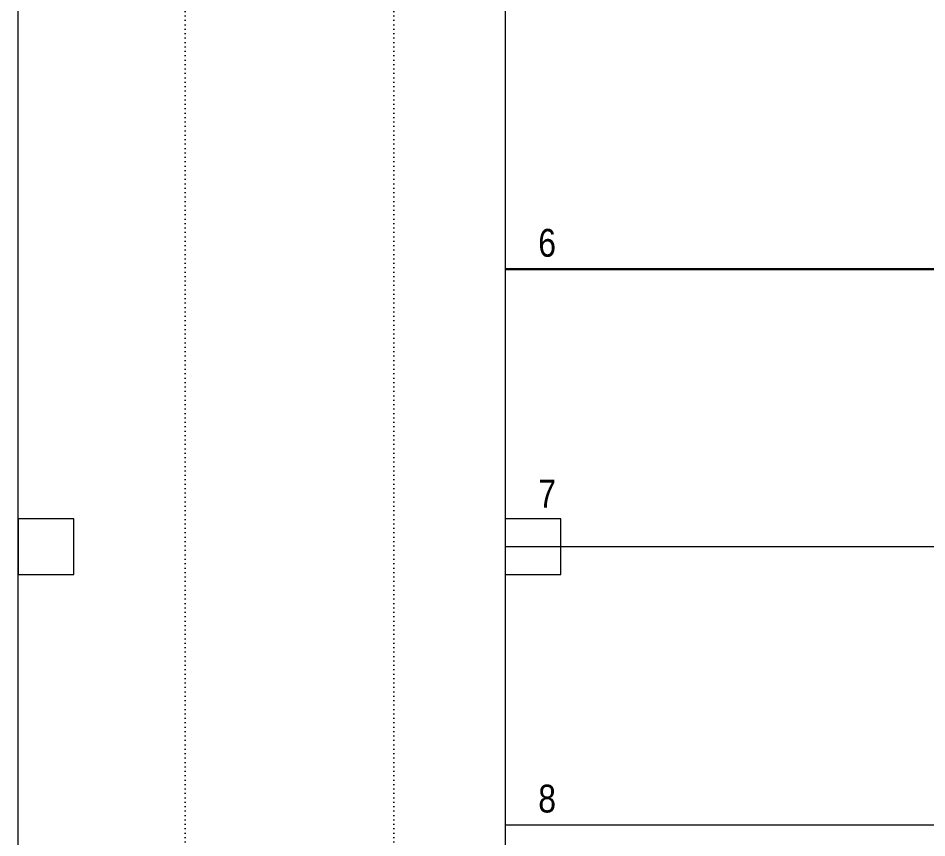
# Model space of a CAD drawing. Header units: metres. Extents: x -19121 to 152404, y -12107 to 46241.
# Drawn here: x 61360 to 62666, y 4422 to 5600 of the extents above; entities that cross this region are included whole.
import ezdxf
from ezdxf.enums import TextEntityAlignment as Align

# ---------------------------------------------------------------- set-up
doc = ezdxf.new("R2010")
doc.units = ezdxf.units.M
doc.header["$LTSCALE"] = 50
doc.header["$MEASUREMENT"] = 0
doc.linetypes.add('DOT2', pattern=[0.125, 0, -0.125])
doc.linetypes.add('HIDDEN', pattern=[0.375, 0.25, -0.125])
doc.layers.get('0').update_dxf_attribs({"color": 9, "lineweight": 9})
for name, color, linetype, lineweight in [('01', 9, 'Continuous', 9), ('06D', 9, 'Continuous', 9), ('21', 9, 'Continuous', 9)]:
    doc.layers.add(name, color=color, linetype=linetype, lineweight=lineweight)
doc.styles.add('MuuM_TEXT-STANDART', font='ARIALN.TTF')

# ---------------------------------------------------------------- blocks, each defined once
blk = doc.blocks.new('p-kolon_80x80')
blk.add_lwpolyline([(-40, -40), (40, -40), (40, 40), (-40, 40)], close=True)
blk = doc.blocks.new('1.bod.mimari.elk')
at = {"layer": '01'}
for p in [(5400, -3790), (6100, -3790)]:
    blk.add_blockref('p-kolon_80x80', p, dxfattribs=at)
blk = doc.blocks.new('p-işyeri')
at = {"color": 0, "const_width": 2}
blk.add_lwpolyline([(200, 0), (200, 700), (-200, 700), (-200, 0)], close=True, dxfattribs=at)
blk = doc.blocks.new('p-dilatasyon yeri')
at = {"layer": '06D'}
blk.add_lwpolyline([(5360, 80), (5360, 6452.7)], dxfattribs=at)
blk = doc.blocks.new('1.bod.mimari1.elk')
at = {"layer": '06D', "linetype": 'DOT2'}
for points in [[(5600, -2652.1), (5600, -7740, 0.4142136), (6200, -8340)], [(5900, -2652.1), (5900, -7740, 0.4142136), (6200, -8040)]]:
    blk.add_lwpolyline(points, format="xyb", dxfattribs=at)
blk.add_blockref('p-dilatasyon yeri', (0, -8630))
at = {"layer": '06D', "color": 89, "linetype": 'HIDDEN', "true_color": 0x2e4d23, "rotation": 90}
for p in [(6760, -3191.68), (6760, -3590), (6760, -3990), (6760, -4390)]:
    blk.add_blockref('p-işyeri', p, dxfattribs=at)
at = {"layer": '21', "style": 'MuuM_TEXT-STANDART'}
for s, p in [('6', (6107.52, -3384.97)), ('7', (6107.52, -3745.68)), ('8', (6107.52, -4183.99))]:
    blk.add_text(s, height=40, dxfattribs=at).set_placement(p, align=Align.BOTTOM_LEFT)

msp = doc.modelspace()

# ---------------------------------------------------------------- block references
at = {"layer": '06D'}
for name in ['1.bod.mimari.elk', '1.bod.mimari1.elk']:
    msp.add_blockref(name, (56000, 8630), dxfattribs=at)

doc.saveas('drawing.dxf')
